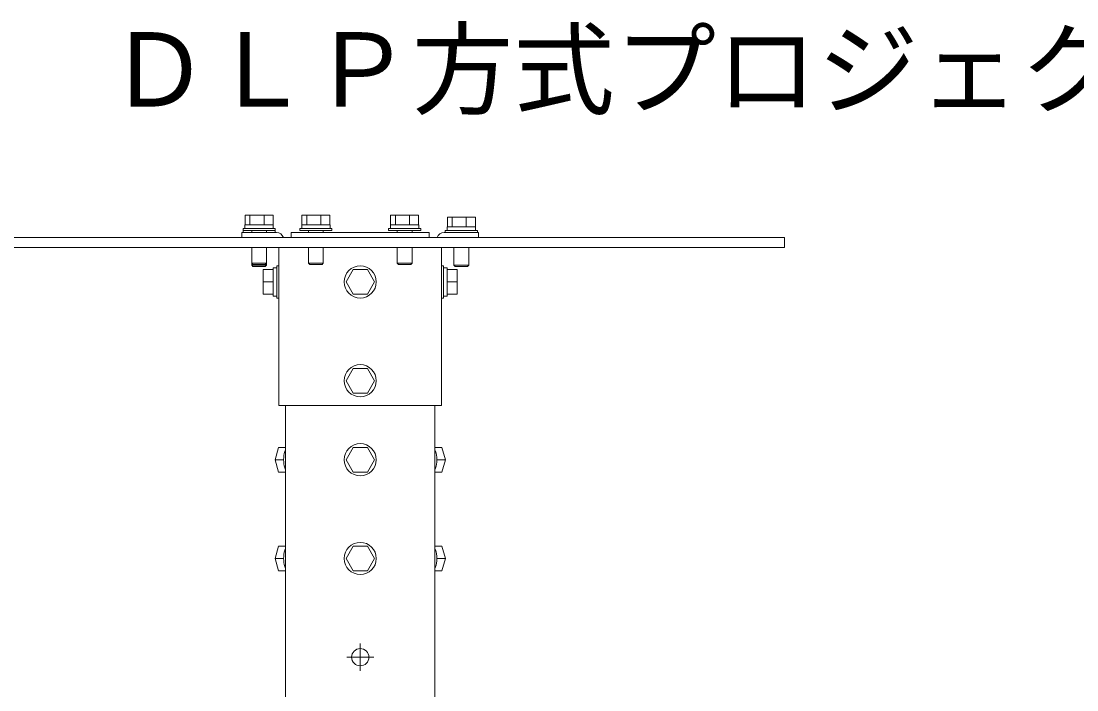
# Model space of a CAD drawing. Units: millimetres, scale not verified. Extents: x -63 to 62, y -57 to 57.
# Drawn here: x -39.01 to 2.68, y 30.36 to 56.75 of the extents above; entities that cross this region are included whole.
import ezdxf
from ezdxf.enums import TextEntityAlignment as Align

# ---------------------------------------------------------------- set-up
doc = ezdxf.new("R2010")
doc.units = ezdxf.units.MM
doc.header["$LTSCALE"] = 0.125
doc.linetypes.add('USER1', pattern=[50.8, 31.75, -6.35, 6.35, -6.35])
doc.layers.add('0-2_MOJI1', color=7, linetype='Continuous')
doc.layers.add('0-7_S1', color=1, linetype='Continuous', lineweight=18)
doc.styles.add('ＭＳ ゴシック', font='')
doc.styles.get('ＭＳ ゴシック').set_extended_font_data('MS Gothic')

msp = doc.modelspace()

# ---------------------------------------------------------------- linework, layer by layer
at = {"layer": '0-7_S1'}
for p, q in [((-30.1643, 48.7069), (-30.1643, 49.0964)), ((-29.9719, 49.0964), (-30.1643, 49.0964)), ((-29.9719, 48.7069), (-29.9719, 49.0964)), ((-29.4182, 49.0964), (-29.9719, 49.0964)), ((-29.0567, 49.0964), (-29.4182, 49.0964)), ((-29.4182, 49.0964), (-29.4182, 48.7069)), ((-27.9243, 48.7069), (-27.9243, 49.0964)), ((-27.732, 49.0964), (-27.9243, 49.0964)), ((-27.732, 48.7069), (-27.732, 49.0964)), ((-27.1782, 49.0964), (-27.732, 49.0964)), ((-26.8168, 49.0964), (-27.1782, 49.0964)), ((-27.1782, 49.0964), (-27.1782, 48.7069)), ((-24.4183, 48.7069), (-24.4183, 49.0964)), ((-24.2259, 49.0964), (-24.4183, 49.0964)), ((-24.2259, 48.7069), (-24.2259, 49.0964)), ((-23.6722, 49.0964), (-24.2259, 49.0964)), ((-23.3108, 49.0964), (-23.6722, 49.0964)), ((-23.6722, 49.0964), (-23.6722, 48.7069)), ((-22.1783, 48.629), (-22.1783, 49.0185)), ((-21.986, 49.0185), (-22.1783, 49.0185)), ((-21.986, 48.629), (-21.986, 49.0185)), ((-21.4323, 49.0185), (-21.986, 49.0185)), ((-21.0709, 49.0185), (-21.4323, 49.0185)), ((-21.4323, 49.0185), (-21.4323, 48.629)), ((-30.2922, 48.405), (-30, 48.405)), ((-30.2922, 48.2102), (-30.2922, 48.405)), ((-30.2435, 48.5608), (-30.2435, 48.4829)), ((-30.2435, 48.4829), (-30.2435, 48.405)), ((-30.1705, 48.7069), (-30.1705, 48.5608)), ((-29.9735, 48.7069), (-30.1705, 48.7069)), ((-30, 48.405), (-28.9287, 48.405)), ((-29.4227, 48.7069), (-29.9674, 48.7069)), ((-29.9026, 48.4829), (-29.9026, 48.405)), ((-29.0597, 48.7069), (-29.4152, 48.7069)), ((-29.3184, 48.405), (-29.3184, 48.4829)), ((-28.9775, 48.4829), (-28.9775, 48.5608)), ((-28.9775, 48.405), (-28.9775, 48.4829)), ((-28.3445, 48.405), (-28.0522, 48.405)), ((-28.3445, 48.2102), (-28.3445, 48.405)), ((-28.0522, 48.405), (-23.1828, 48.405)), ((-28.0036, 48.5608), (-28.0036, 48.4829)), ((-27.9305, 48.7069), (-27.9305, 48.5608)), ((-27.7336, 48.7069), (-27.9305, 48.7069)), ((-27.1828, 48.7069), (-27.7275, 48.7069)), ((-27.6627, 48.4829), (-27.6627, 48.405)), ((-26.8197, 48.7069), (-27.1753, 48.7069)), ((-27.0784, 48.405), (-27.0784, 48.4829)), ((-26.7375, 48.4829), (-26.7375, 48.5608)), ((-24.4976, 48.5608), (-24.4976, 48.4829)), ((-24.4245, 48.7069), (-24.4245, 48.5608)), ((-24.2275, 48.7069), (-24.4245, 48.7069)), ((-23.6768, 48.7069), (-24.2214, 48.7069)), ((-24.1567, 48.4829), (-24.1567, 48.405)), ((-23.3138, 48.7069), (-23.6693, 48.7069)), ((-23.5723, 48.405), (-23.5723, 48.4829)), ((-23.2315, 48.4829), (-23.2315, 48.5608)), ((-23.1828, 48.405), (-22.8906, 48.405)), ((-22.8906, 48.405), (-22.8906, 48.2102)), ((-22.3063, 48.405), (-21.235, 48.405)), ((-22.2576, 48.4829), (-22.2576, 48.405)), ((-22.1846, 48.629), (-22.1846, 48.4829)), ((-21.9876, 48.629), (-22.1846, 48.629)), ((-21.4369, 48.629), (-21.9814, 48.629)), ((-21.0738, 48.629), (-21.4293, 48.629)), ((-21.235, 48.405), (-20.9429, 48.405)), ((-20.9915, 48.405), (-20.9915, 48.4829)), ((-20.9429, 48.405), (-20.9429, 48.2102)), ((-10.8144, 48.2102), (-40.4207, 48.2102)), ((-10.8144, 48.2102), (-8.8666, 48.2102)), ((-8.8666, 48.2102), (-8.8666, 47.8206)), ((-40.4207, 47.8206), (-10.8144, 47.8206)), ((-29.9026, 47.8206), (-29.9026, 47.1973)), ((-29.3184, 47.1973), (-29.3184, 47.8206)), ((-28.8314, 47.8206), (-28.8314, 41.5877)), ((-27.6627, 47.8206), (-27.6627, 47.1973)), ((-27.0784, 47.1973), (-27.0784, 47.8206)), ((-24.1567, 47.8206), (-24.1567, 47.1973)), ((-23.5723, 47.1973), (-23.5723, 47.8206)), ((-22.4037, 47.8206), (-22.4037, 41.5877)), ((-21.9168, 47.8206), (-21.9168, 47.1194)), ((-21.3324, 47.1194), (-21.3324, 47.8206)), ((-8.8666, 47.8206), (-10.8144, 47.8206)), ((-29.9026, 47.1973), (-29.854, 47.1486)), ((-29.9026, 47.1973), (-29.9026, 47.1194)), ((-29.9026, 47.1194), (-29.8539, 47.0707)), ((-29.367, 47.1486), (-29.3183, 47.1973)), ((-29.367, 47.0707), (-29.3183, 47.1194)), ((-29.3184, 47.1194), (-29.3184, 47.1973)), ((-27.6627, 47.1973), (-27.614, 47.1486)), ((-27.1271, 47.1486), (-27.0784, 47.1973)), ((-24.1567, 47.1973), (-24.108, 47.1486)), ((-23.621, 47.1486), (-23.5723, 47.1973)), ((-21.9167, 47.1194), (-21.868, 47.0707)), ((-21.3811, 47.0707), (-21.3324, 47.1194)), ((-28.9093, 47.0172), (-29.0554, 47.0172)), ((-29.0554, 47.0172), (-29.0554, 46.9441)), ((-29.0554, 46.9401), (-29.0554, 46.4612)), ((-28.8314, 47.0902), (-28.9093, 47.0902)), ((-26.1798, 46.4572), (-25.8986, 46.9441)), ((-25.8987, 46.9441), (-25.3364, 46.9441)), ((-25.3364, 46.9441), (-25.0552, 46.4572)), ((-22.3258, 47.0902), (-22.4037, 47.0902)), ((-22.3258, 45.8241), (-22.3258, 47.0902)), ((-22.1797, 47.0172), (-22.3258, 47.0172)), ((-22.1797, 46.9441), (-22.1797, 47.0172)), ((-22.1797, 46.9441), (-22.1797, 46.9401)), ((-22.1797, 46.9441), (-21.7901, 46.9441)), ((-22.1797, 46.4611), (-22.1797, 46.9401)), ((-29.0554, 46.4572), (-29.0554, 46.4612)), ((-29.0554, 46.4532), (-29.0554, 45.9742)), ((-25.8987, 45.9702), (-26.1798, 46.4571)), ((-25.0552, 46.4572), (-25.3364, 45.9702)), ((-22.1797, 46.4571), (-22.1797, 46.4532)), ((-22.1797, 45.9742), (-22.1797, 46.4532)), ((-29.4449, 45.9702), (-29.0554, 45.9702)), ((-29.0554, 45.9702), (-29.0554, 45.9742)), ((-29.0554, 45.9702), (-29.0554, 45.8972)), ((-29.0554, 45.8972), (-28.9093, 45.8972)), ((-25.3364, 45.9702), (-25.8987, 45.9702)), ((-22.1797, 45.9742), (-22.1797, 45.9702)), ((-28.9093, 45.8241), (-28.8314, 45.8241)), ((-22.4037, 45.8241), (-22.3258, 45.8241)), ((-26.1798, 42.5616), (-25.8986, 43.0485)), ((-25.8987, 43.0485), (-25.3364, 43.0485)), ((-25.3364, 43.0485), (-25.0552, 42.5616)), ((-25.8987, 42.0746), (-26.1798, 42.5616)), ((-25.0552, 42.5616), (-25.3364, 42.0746)), ((-25.3364, 42.0746), (-25.8987, 42.0747)), ((-28.8314, 41.5877), (-22.4037, 41.5877)), ((-28.5635, 41.5877), (-28.5635, 26.7845)), ((-22.6715, 26.7845), (-22.6715, 41.5877)), ((-28.8426, 39.9321), (-28.9831, 39.4452)), ((-28.5635, 39.9321), (-28.8426, 39.9321)), ((-26.1798, 39.4451), (-25.8986, 39.9321)), ((-25.8987, 39.9321), (-25.3364, 39.9321)), ((-25.3364, 39.9321), (-25.0552, 39.4451)), ((-22.6715, 39.9321), (-22.3925, 39.9321)), ((-22.252, 39.4451), (-22.3925, 39.9321)), ((-28.6457, 39.4451), (-28.9831, 39.4451)), ((-28.9831, 39.4451), (-28.8426, 38.9582)), ((-28.6457, 39.4452), (-28.6446, 39.4491)), ((-28.6446, 39.4411), (-28.6457, 39.4451)), ((-25.8987, 38.9582), (-26.1798, 39.4451)), ((-25.0552, 39.4451), (-25.3364, 38.9582)), ((-22.5905, 39.4491), (-22.5894, 39.4451)), ((-22.5893, 39.4451), (-22.5905, 39.4411)), ((-22.5893, 39.4451), (-22.2519, 39.4451)), ((-22.3925, 38.9582), (-22.2519, 39.4451)), ((-28.8426, 38.9582), (-28.5635, 38.9582)), ((-25.3364, 38.9582), (-25.8987, 38.9582)), ((-22.6715, 38.9582), (-22.3925, 38.9582)), ((-28.8426, 36.0365), (-28.9831, 35.5496)), ((-28.5635, 36.0365), (-28.8426, 36.0365)), ((-26.1798, 35.5495), (-25.8986, 36.0365)), ((-25.8987, 36.0365), (-25.3364, 36.0365)), ((-25.3364, 36.0365), (-25.0552, 35.5496)), ((-22.6715, 36.0365), (-22.3925, 36.0365)), ((-22.252, 35.5495), (-22.3926, 36.0365)), ((-28.6457, 35.5496), (-28.9831, 35.5496)), ((-28.9831, 35.5495), (-28.8426, 35.0626)), ((-28.6446, 35.5456), (-28.6458, 35.5496)), ((-28.6457, 35.5496), (-28.6446, 35.5536)), ((-25.8987, 35.0626), (-26.1798, 35.5495)), ((-25.0552, 35.5496), (-25.3364, 35.0626)), ((-22.5893, 35.5496), (-22.5905, 35.5456)), ((-22.5904, 35.5535), (-22.5893, 35.5495)), ((-22.5893, 35.5495), (-22.2519, 35.5495)), ((-22.3925, 35.0626), (-22.2519, 35.5496)), ((-28.8426, 35.0626), (-28.5635, 35.0626)), ((-25.3364, 35.0626), (-25.8987, 35.0626)), ((-22.6715, 35.0626), (-22.3925, 35.0626))]:
    msp.add_line(p, q, dxfattribs=at)
at = {"layer": '0-7_S1', "linetype": 'USER1'}
for p, q in [((-25.6175, 32.1896), (-25.6175, 31.1184)), ((-25.0819, 31.654), (-26.1532, 31.654))]:
    msp.add_line(p, q, dxfattribs=at)
at = {"layer": '0-7_S1'}
for points in [[(-29.0597, 48.7069), (-29.0567, 48.7069), (-29.0567, 49.0964)], [(-26.8197, 48.7069), (-26.8168, 48.7069), (-26.8168, 49.0964)], [(-23.3138, 48.7069), (-23.3108, 48.7069), (-23.3108, 49.0964)], [(-21.0738, 48.629), (-21.0709, 48.629), (-21.0709, 49.0185)], [(-28.9775, 48.5608), (-28.9871, 48.5608), (-30.2435, 48.5608)], [(-30.2435, 48.4829), (-28.9871, 48.4829), (-28.9775, 48.4829)], [(-29.9735, 48.7069), (-29.9719, 48.7069), (-29.9674, 48.7069)], [(-29.4227, 48.7069), (-29.4182, 48.7069), (-29.4152, 48.7069)], [(-29.0505, 48.5608), (-29.0505, 48.7069), (-29.0567, 48.7069)], [(-26.7375, 48.5608), (-26.7471, 48.5608), (-28.0036, 48.5608)], [(-28.0036, 48.4829), (-26.7471, 48.4829), (-26.7375, 48.4829)], [(-27.7336, 48.7069), (-27.732, 48.7069), (-27.7275, 48.7069)], [(-27.1828, 48.7069), (-27.1782, 48.7069), (-27.1753, 48.7069)], [(-26.8105, 48.5608), (-26.8105, 48.7069), (-26.8168, 48.7069)], [(-23.2315, 48.5608), (-23.2411, 48.5608), (-24.4976, 48.5608)], [(-24.4976, 48.4829), (-23.2411, 48.4829), (-23.2315, 48.4829)], [(-24.2275, 48.7069), (-24.2259, 48.7069), (-24.2214, 48.7069)], [(-23.6768, 48.7069), (-23.6722, 48.7069), (-23.6693, 48.7069)], [(-23.3045, 48.5608), (-23.3045, 48.7069), (-23.3108, 48.7069)], [(-20.9915, 48.4829), (-21.0012, 48.4829), (-22.2576, 48.4829)], [(-21.9876, 48.629), (-21.986, 48.629), (-21.9814, 48.629)], [(-21.4369, 48.629), (-21.4323, 48.629), (-21.4293, 48.629)], [(-21.0646, 48.4829), (-21.0646, 48.629), (-21.0709, 48.629)], [(-29.9026, 47.1973), (-29.3228, 47.1973), (-29.3184, 47.1973)], [(-29.9026, 47.1194), (-29.3228, 47.1194), (-29.3184, 47.1194)], [(-29.367, 47.1486), (-29.3707, 47.1486), (-29.854, 47.1486)], [(-27.6627, 47.1973), (-27.0828, 47.1973), (-27.0784, 47.1973)], [(-27.1271, 47.1486), (-27.1307, 47.1486), (-27.614, 47.1486)], [(-24.1567, 47.1973), (-23.5768, 47.1973), (-23.5723, 47.1973)], [(-23.6211, 47.1486), (-23.6248, 47.1486), (-24.108, 47.1486)], [(-21.9168, 47.1194), (-21.3368, 47.1194), (-21.3324, 47.1194)], [(-29.367, 47.0707), (-29.3707, 47.0707), (-29.854, 47.0707)], [(-29.0554, 46.9401), (-29.0554, 46.9441), (-29.4449, 46.9441)], [(-29.4449, 46.9441), (-29.4449, 46.4572), (-29.4449, 45.9702)], [(-28.9093, 47.0902), (-28.9093, 46.4572), (-28.9093, 45.8241)], [(-22.1797, 45.9702), (-21.7901, 45.9702), (-21.7901, 46.4571), (-21.7901, 46.9441)], [(-21.3811, 47.0707), (-21.3848, 47.0707), (-21.868, 47.0707)], [(-29.0554, 46.4532), (-29.0554, 46.4572), (-29.4449, 46.4572)], [(-22.1797, 46.4611), (-22.1797, 46.4571), (-21.7901, 46.4571)], [(-22.3258, 45.8972), (-22.1797, 45.8972), (-22.1797, 45.9702)], [(-28.5635, 39.8392), (-28.594, 39.7658), (-28.6167, 39.6871), (-28.6324, 39.6059), (-28.6415, 39.5256), (-28.6446, 39.4491)], [(-22.5905, 39.4491), (-22.5948, 39.5402), (-22.6061, 39.6267), (-22.6235, 39.7066), (-22.6456, 39.7781), (-22.6715, 39.8392)], [(-28.6446, 39.4412), (-28.6446, 39.4451), (-28.6446, 39.4491)], [(-28.6446, 39.4412), (-28.6415, 39.3647), (-28.6324, 39.2843), (-28.6167, 39.2032), (-28.594, 39.1244), (-28.5635, 39.0511)], [(-22.6715, 39.0511), (-22.6456, 39.1122), (-22.6235, 39.1837), (-22.6061, 39.2636), (-22.5948, 39.35), (-22.5905, 39.4411)], [(-22.5905, 39.4491), (-22.5905, 39.4451), (-22.5905, 39.4411)], [(-28.5635, 35.9436), (-28.594, 35.8703), (-28.6167, 35.7915), (-28.6324, 35.7104), (-28.6415, 35.63), (-28.6446, 35.5536)], [(-22.5905, 35.5535), (-22.5948, 35.6446), (-22.6061, 35.7311), (-22.6235, 35.811), (-22.6456, 35.8825), (-22.6715, 35.9436)], [(-28.6446, 35.5456), (-28.6446, 35.5496), (-28.6446, 35.5536)], [(-28.6446, 35.5456), (-28.6415, 35.4691), (-28.6324, 35.3888), (-28.6167, 35.3076), (-28.594, 35.2289), (-28.5635, 35.1555)], [(-22.6715, 35.1555), (-22.6456, 35.2166), (-22.6235, 35.2881), (-22.6061, 35.368), (-22.5948, 35.4545), (-22.5905, 35.5456)], [(-22.5905, 35.5535), (-22.5905, 35.5495), (-22.5905, 35.5456)]]:
    msp.add_lwpolyline(points, dxfattribs=at)
for centre, radius in [((-25.6175, 46.4572), 0.633), ((-25.6175, 42.5616), 0.633), ((-25.6175, 39.4451), 0.633), ((-25.6175, 35.5496), 0.633), ((-25.6175, 31.654), 0.3409)]:
    msp.add_circle(centre, radius, dxfattribs=at)
for centre, start, end in [((-28.9287, 48.1128), 19.46037, 89.99998), ((-22.3063, 48.1128), 89.99998, 160.53955)]:
    msp.add_arc(centre, 0.2922, start, end, dxfattribs=at)

# ---------------------------------------------------------------- texts
at = {"layer": '0-2_MOJI1', "style": 'ＭＳ ゴシック'}
msp.add_text('ＤＬＰ方式プロジェクター天吊り金具付', height=2.933, dxfattribs=at).set_placement((-35.5738, 52.4949), align=Align.BOTTOM_LEFT)

doc.saveas('drawing.dxf')
